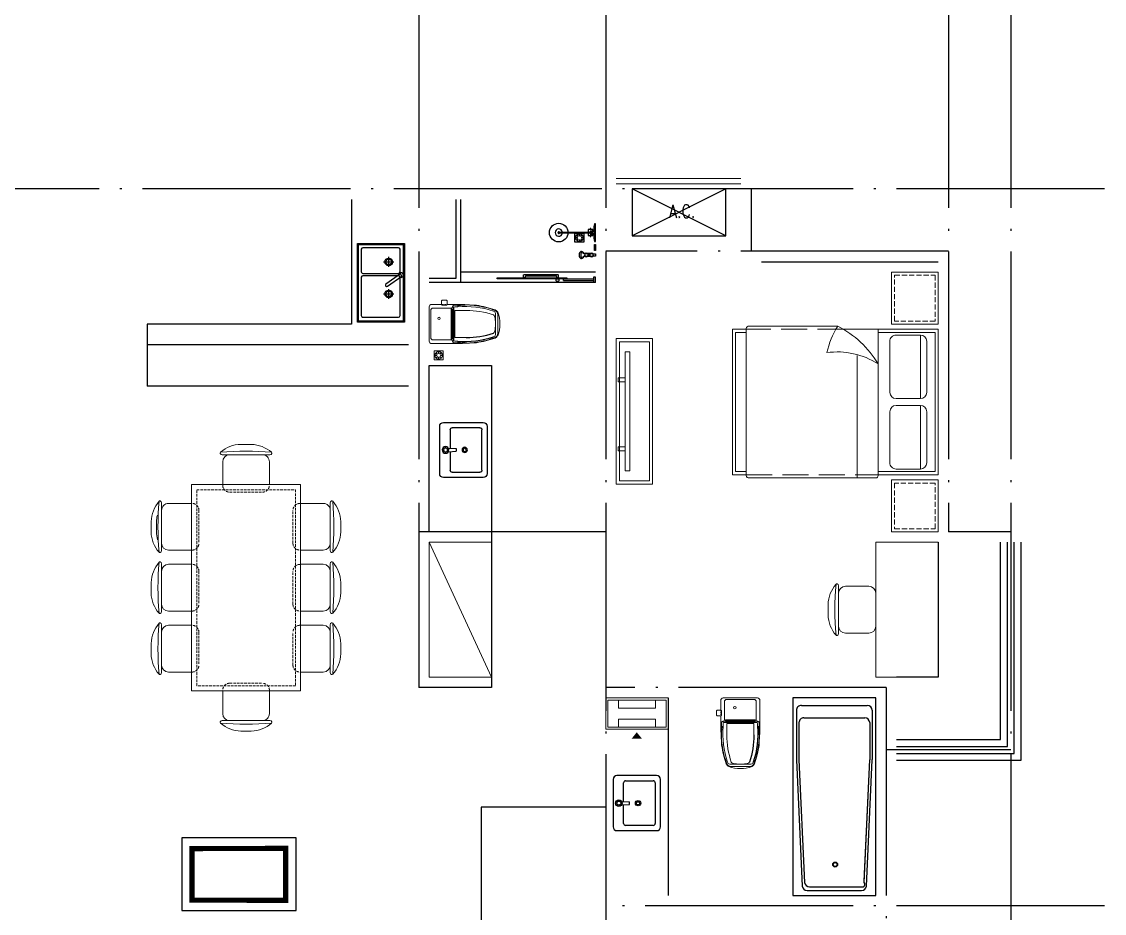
# Model space of a CAD drawing. Extents: x 121658 to 184658, y 9304 to 53801.
# Drawn here: x 157181 to 167606, y 31260 to 39843 of the extents above; entities that cross this region are included whole.
import ezdxf
from ezdxf.enums import TextEntityAlignment as Align

# ---------------------------------------------------------------- set-up
doc = ezdxf.new("R2010")
doc.units = 0
doc.header["$LTSCALE"] = 1000
doc.header["$MEASUREMENT"] = 0
for name, pattern in [('ACAD_ISO02W100', [15, 12, -3]), ('DASH', [0.35, 0.25, -0.1]), ('DOTE', [2.4200000000000004, 2, -0.2, 0.02, -0.2])]:
    doc.linetypes.add(name, pattern=pattern)
for name, color, linetype in [('DOTE', 1, 'DOTE'), ('fd', 4, 'Continuous'), ('PUB_TEXT', 255, 'Continuous'), ('WINDOW', 4, 'Continuous'), ('厨卫', 154, 'Continuous'), ('洁具', 150, 'Continuous'), ('看线', 5, 'Continuous'), ('空调', 8, 'Continuous'), ('管井', 236, 'Continuous')]:
    doc.layers.add(name, color=color, linetype=linetype)
for name, color, linetype, lineweight in [('Text-I', 7, 'Continuous', 5), ('五金', 136, 'Continuous', 9), ('家具', 33, 'Continuous', 9), ('房建名称', 7, 'Continuous', 0)]:
    doc.layers.add(name, color=color, linetype=linetype, lineweight=lineweight)
doc.styles.add('C-2007.06.19$0$C-05.28(ok)$0$STANDARD', font='GBENOR', dxfattribs={"bigfont": 'GBCBIG'})
doc.styles.add('DIM_FONT', font='SIMPLEX.shx', dxfattribs={"width": 0.8})

# ---------------------------------------------------------------- blocks, each defined once
blk = doc.blocks.new('A$C72813290')
at = {"layer": '家具'}
for p, q in [((579.0947513119318, 1949.999766453984), (-0.0004400382749736309, 1949.999766453984)), ((-0.0004400382749736309, 549.9997664540424), (-0.0004400382749736309, 1949.999766453984)), ((29.99955996219069, 579.9997664540424), (29.99955996172503, 1919.999766453984)), ((579.0947513119318, 1919.999766453984), (29.99955996172503, 1919.999766453984)), ((169.8553271642886, 1894.542072444805), (169.8553271638229, 1282.784345983411)), ((579.0947513119318, 550.0329755522544), (579.0947513119318, 1959.999766453984)), ((1829.957840141375, 1979.999766454275), (599.0947513119318, 1979.999766453984)), ((779.4731696229428, 802.6157019819366), (779.4731696229428, 1979.999766454042)), ((1849.957517702132, 550.0287959629786), (1849.957837680355, 1949.999766453984)), ((1849.95784014184, 1949.999766453984), (1979.95784014184, 1949.999766454042)), ((1849.957840141375, 1919.999766453984), (1949.957840141375, 1919.999766453955)), ((1949.95784014184, 580.0320110495377), (1949.957840141375, 1919.999766453955)), ((1979.95784014184, 550.0329755522544), (1979.95784014184, 1949.999766453984)), ((169.8553271638229, 605.4574604632217), (169.8553271638229, 1217.215186924615)), ((912.311035385821, 549.999766454217), (-0.0004400382749736309, 549.9997664540424)), ((579.0947513123974, 579.9997664541588), (29.99955996219069, 579.9997664540424)), ((1849.957525086589, 580.0287959786947), (1949.95784014184, 580.0320110495377)), ((1849.957517702132, 550.0289318990544), (1979.95784014184, 550.0329755522544)), ((1829.95784014184, 519.9997664539842), (967.0600076857954, 519.9997664539842))]:
    blk.add_line(p, q, dxfattribs=at)
at = {"layer": '家具', "linetype": 'DASH'}
for p, q in [((1849.95784014184, 1949.999766453984), (579.0947513119318, 1949.999766453984)), ((912.311035385821, 549.999766454217), (1849.957517702132, 550.0289318990544))]:
    blk.add_line(p, q, dxfattribs=at)
at = {"layer": '家具'}
for points in [[(449.9995599621907, 2499.999766453955), (-0.0004400378093123436, 2499.999766453955), (-0.0004400382749736309, 1999.999766453955), (449.9995599621907, 1999.999766453955), (449.9995599621907, 2499.999766453955), (369.9995599621907, 2499.999766453955)], [(449.9995599621907, -0.0002335459867026657), (-0.0004400378093123436, -0.0002335460158064961), (-0.0004400382749736309, 499.9997664539842), (449.999559961725, 499.9997664540133), (449.9995599621907, -0.0002335459867026657), (369.9995599621907, -0.0002335460158064961)]]:
    blk.add_lwpolyline(points, dxfattribs=at)
at = {"layer": '家具', "linetype": 'DASH', "ltscale": 0.2}
for points in [[(419.999559961725, 2469.999766453955), (29.99955996172503, 2469.999766453955), (29.99955996172503, 2029.999766453955), (419.999559961725, 2029.999766453955)], [(419.9995599621907, 29.99976645398419), (29.99955996219069, 29.99976645398419), (29.99955996219069, 469.9997664539842), (419.9995599621907, 469.9997664539842)]]:
    blk.add_lwpolyline(points, close=True, dxfattribs=at)
at = {"layer": '家具'}
for points in [[(169.8553271642886, 1894.542072444805), (405.2527041109279, 1894.542072444776, -0.4142135623730953), (465.2527041109279, 1834.542072444805), (465.2527041109279, 1342.784345983411, -0.414213562373095), (405.2527041109279, 1282.784345983382), (169.8553271638229, 1282.784345983411, -0.414213562373095), (109.8553271642886, 1342.784345983411), (109.8553271642886, 1834.542072444805, -0.414213562373095)], [(169.8553271638229, 605.4574604632217), (405.2527041109279, 605.4574604631925, 0.4142135623730953), (465.2527041109279, 665.4574604632217), (465.2527041109279, 1157.215186924615, 0.414213562373095), (405.2527041109279, 1217.215186924586), (169.8553271638229, 1217.215186924615, 0.414213562373095), (109.8553271638229, 1157.215186924615), (109.8553271638229, 665.4574604632217, 0.414213562373095)]]:
    blk.add_lwpolyline(points, format="xyb", close=True, dxfattribs=at)
blk.add_lwpolyline([(579.0947513119318, 882.6449155855225, 0.1803020398392493), (1070.790593151934, 774.6378976947162, -0.08863692969021798), (967.063956128899, 520.1277483065496, 28871.27155084922)], format="xyb", dxfattribs=at)
for centre, radius, start, end in [((599.0947513119318, 1959.999766453984), 20, 90, 180), ((1819.313379895408, 1951.236795470933), 30.66941528179127, 357.6883884843629, 69.69174006220533), ((1391.535863609053, 1363.264173914329), 943.9573255325126, 210.6074670396569, 243.2773086841104), ((1819.276255795732, 548.7883458647993), 30.70632750165869, 290.3566406253955, 2.315219899058205)]:
    blk.add_arc(centre, radius, start, end, dxfattribs=at)
blk = doc.blocks.new('A$C2FB07499')
at = {"layer": '家具', "ltscale": 0.5}
blk.add_lwpolyline([(499.999903075397, 299.9999970229692), (149.999903075397, 299.9999970229692), (149.999903075397, 1699.999997022969), (499.999903075397, 1699.999997022969)], close=True, dxfattribs=at)
at = {"layer": '家具', "ltscale": 40}
for points in [[(469.999903075397, 329.9999970229692), (179.999903075397, 329.9999970229692), (179.999903075397, 1669.999997022969), (469.999903075397, 1669.999997022969)], [(368.0062037147582, 1572.05437471508), (414.5079044410959, 1572.05437471508), (414.5079044410959, 427.9456193309161), (368.0062037147582, 427.9456193309161)], [(414.5079044410959, 1381.046087849129), (479.999903075397, 1381.046087849129), (479.999903075397, 1342.711880616553), (414.5079044410959, 1342.711880616553)], [(414.5079044410959, 716.8923749520327), (479.999903075397, 716.8923749520327), (479.999903075397, 678.5581677194568), (414.5079044410959, 678.5581677194277)]]:
    blk.add_lwpolyline(points, close=True, dxfattribs=at)
blk = doc.blocks.new('A$C40221361')
at = {"color": 0}
for p, q in [((1022.813735192642, 1724.719738399144), (562.8137351926416, 1724.719738395885)), ((1022.813735192642, 1724.719738399144), (562.8137351926416, 1724.719738395885)), ((1609.639973761514, 1724.719738403801), (1149.639973761514, 1724.719738400541)), ((1609.639973761514, 1724.719738403801), (1149.639973761514, 1724.719738400541)), ((2196.466212330386, 1724.766596980044), (1736.466212330386, 1724.766596976784)), ((2196.466212330386, 1724.766596980044), (1736.466212330386, 1724.766596976784)), ((567.8137351945043, 1438.493446569191), (1017.813735194504, 1438.493446572451)), ((1154.639973763376, 1438.493446574081), (1604.639973763376, 1438.493446577108)), ((1741.466212332249, 1438.540305150324), (2191.466212332249, 1438.54030515335)), ((100.0005626468919, 683.4934465803672), (100.0005626501516, 1143.493446580367)), ((100.0005626468919, 683.4934465803672), (100.0005626501516, 1143.493446580367)), ((386.2268544768449, 1138.493446578505), (386.2268544735853, 688.4934465785045)), ((2373.053093049675, 1138.493446582928), (2373.053093052935, 688.4934465829283)), ((2659.279384879861, 683.493446584791), (2659.279384876601, 1143.493446584791)), ((2659.279384879861, 683.493446584791), (2659.279384876601, 1143.493446584791)), ((1017.813735194504, 388.4934465708211), (567.8137351945043, 388.4934465666302)), ((1604.639973770594, 388.4934465771075), (1154.639973763376, 388.4934465729166)), ((2191.466212339466, 388.5403051533503), (1741.466212332249, 388.5403051491594)), ((562.8137352038175, 100.0000843463931), (1022.813735203817, 100.0000843496528)), ((562.8137352038175, 100.0000843463931), (1022.813735203817, 100.0000843496528)), ((1149.63997377269, 100.0000843512826), (1609.63997377269, 100.0000843545422)), ((1149.63997377269, 100.0000843512826), (1609.63997377269, 100.0000843545422)), ((1736.466212341562, 100.0469429275254), (2196.466212341562, 100.046942930785)), ((1736.466212341562, 100.0469429275254), (2196.466212341562, 100.046942930785))]:
    blk.add_line(p, q, dxfattribs=at)
at = {"color": 0, "linetype": 'DASH', "ltscale": 0.1}
for p, q in [((950.3137351949699, 1364.719738398679), (635.3137351949699, 1364.71973839635)), ((950.3137351949699, 1364.719738398679), (635.3137351949699, 1364.71973839635)), ((1537.139973763842, 1364.719738403335), (1222.139973763842, 1364.71973840124)), ((1537.139973763842, 1364.719738403335), (1222.139973763842, 1364.71973840124)), ((2123.966212332714, 1364.766596979578), (1808.966212332714, 1364.766596977483)), ((2123.966212332714, 1364.766596979578), (1808.966212332714, 1364.766596977483)), ((460.0005626473576, 755.9934465780389), (460.0005626496859, 1070.993446578039)), ((460.0005626473576, 755.9934465780389), (460.0005626496859, 1070.993446578039)), ((2299.279384879163, 755.9934465824626), (2299.279384876834, 1070.993446582463)), ((2299.279384879163, 755.9934465824626), (2299.279384876834, 1070.993446582463)), ((635.3137352012563, 460.0000843468588), (950.3137352012563, 460.0000843491871)), ((635.3137352012563, 460.0000843468588), (950.3137352012563, 460.0000843491871)), ((1222.139973770129, 460.0000843517482), (1537.139973770129, 460.0000843538437)), ((1222.139973770129, 460.0000843517482), (1537.139973770129, 460.0000843538437)), ((1808.966212339001, 460.046942927991), (2123.966212339001, 460.0469429300865)), ((1808.966212339001, 460.046942927991), (2123.966212339001, 460.0469429300865))]:
    blk.add_line(p, q, dxfattribs=at)
at = {"color": 0, "linetype": 'DASH'}
for p, q in [((1604.639973770129, 388.4934465771075), (1604.639973770594, 392.5000843543094)), ((1604.639973770594, 388.4934465771075), (1604.639973770594, 392.5000843543094)), ((2191.466212339001, 388.5403051533503), (2191.466212339466, 392.5469429305522)), ((2191.466212339466, 388.5403051533503), (2191.466212339466, 392.5469429305522))]:
    blk.add_line(p, q, dxfattribs=at)
at = {"color": 0}
for points in [[(1017.813735194504, 1438.493446572451), (1017.813735193107, 1657.219738399144, 0.4142135623710271), (950.3137351931073, 1724.719738398679), (1022.813735192642, 1724.719738399144, 0.3194305726784759), (1041.268536833115, 1737.011282236315, 0.3077030811901063), (1038.565631464589, 1748.443831909215, 0.1875589893058277), (842.3803023500368, 1824.719738397747), (743.2471680077724, 1824.719738396117, 0.1716580603013718), (547.0618388219737, 1748.443831883604, 0.3246469117916823), (544.3589335519355, 1737.011282233289, 0.3025368859775285), (562.8137351926416, 1724.719738395885), (635.3137351926416, 1724.71973839635, 0.4142135623751352), (567.8137351931073, 1657.21973839635), (567.8137351945043, 1438.493446569191)], [(1604.639973763376, 1438.587163720396), (1604.639973761979, 1657.219738403801, 0.4142135623706957), (1537.139973761979, 1724.719738403335), (1609.639973761281, 1724.719738403801, 0.3194305726931971), (1628.094775401521, 1737.011282240972, 0.3077030811615924), (1625.391870033462, 1748.443831914105, 0.1875589893197372), (1429.206540949177, 1824.719738401473), (1330.073406602722, 1824.719738401938, 0.1716580603475638), (1133.88807739038, 1748.44383188826, 0.3246469117849242), (1131.185172120808, 1737.011282237712, 0.3025368859710544), (1149.639973761281, 1724.719738400541), (1222.139973761514, 1724.71973840124, 0.41421356237291), (1154.639973761979, 1657.219738400774), (1154.639973763376, 1438.493446574081)], [(2191.466212332249, 1438.634022296639), (2191.466212330852, 1657.266596980044, 0.4142135623706957), (2123.966212330852, 1724.766596979578), (2196.466212330153, 1724.766596980044, 0.3194305726931971), (2214.921013970394, 1737.058140817215, 0.3077030811615924), (2212.218108602334, 1748.490690490347, 0.1875589893197372), (2016.032779518049, 1824.766596977715), (1916.899645171594, 1824.766596978181, 0.1716580603475638), (1720.714315959252, 1748.490690464503, 0.3246469117849242), (1718.01141068968, 1737.058140813955, 0.3025368859710544), (1736.466212330153, 1724.766596976784), (1808.966212330386, 1724.766596977483, 0.41421356237291), (1741.466212330852, 1657.266596977017), (1741.466212332249, 1438.540305150324)], [(1154.639973763376, 388.4934465705883), (1017.813735194504, 388.4934465724509), (1017.813735192874, 167.5000843538437, -0.4142135623710271), (950.3137351928744, 100.0000843543094), (1022.813735192409, 100.0000843538437, -0.3194305726784759), (1041.268536832882, 87.70854051667266, -0.3077030811901063), (1038.565631464589, 76.27599084377289, -0.1875589893058277), (842.380302349804, 8.435500785708427e-05), (743.2471680077724, 8.435663767158985e-05, -0.1716580603013718), (547.0618388217408, 76.27599086938426, -0.3246469117916823), (544.3589335519355, 87.70854051946662, -0.3025368859775285), (562.8137351924088, 100.0000843571033), (635.3137351924088, 100.0000843564048, -0.4142135623751352), (567.8137351928744, 167.5000843564048), (567.8137351945043, 388.4934465675615), (386.2268544838298, 388.4934465680271), (386.2268544838298, 1438.493446568958)], [(386.2268544735853, 688.4934465785045), (167.5005626468919, 688.4934465799015, -0.4142135623710271), (100.0005626473576, 755.9934465799015), (100.0005626468919, 683.4934465803672, -0.3194305726784759), (87.70901880972087, 665.0386449398939, -0.3077030811901063), (76.2764691368211, 667.7415503084194, -0.1875589893058277), (0.0005626482889056206, 863.926879422972), (0.0005626499187201262, 963.0600137652364, -0.1716580603013718), (76.27646916243248, 1159.245342951035, -0.3246469117916823), (87.70901881274767, 1161.948248221073, -0.3025368859775285), (100.0005626501516, 1143.493446580367), (100.0005626496859, 1070.993446580367, -0.4142135623751352), (167.5005626496859, 1138.493446579902), (386.2268544768449, 1138.493446578505)], [(2373.053093052935, 688.4934465829283), (2591.779384879861, 688.4934465843253, 0.4142135623710271), (2659.279384879395, 755.9934465843253), (2659.279384879861, 683.493446584791, 0.3194305726784759), (2671.570928717032, 665.0386449443176, 0.3077030811901063), (2683.003478389699, 667.7415503128432, 0.1875589893058277), (2759.279384878464, 863.9268794273958), (2759.279384876601, 963.0600137696601, 0.1716580603013718), (2683.003478364088, 1159.245342955459, 0.3246469117916823), (2671.570928713772, 1161.948248225497, 0.3025368859775285), (2659.279384876601, 1143.493446584791), (2659.279384877067, 1070.993446584791, 0.4142135623751352), (2591.779384877067, 1138.493446584325), (2373.053093049675, 1138.493446582928)], [(1604.639973770594, 388.4934465771075), (1604.639973761747, 167.5000843489543, -0.4142135623706957), (1537.139973761747, 100.0000843494199), (1609.639973761281, 100.0000843489543, -0.3194305726931971), (1628.094775401521, 87.70854051178321, -0.3077030811615924), (1625.391870033462, 76.27599083888344, -0.1875589893197372), (1429.206540949177, 8.435128256678581e-05), (1330.073406602489, 8.43508169054985e-05, -0.1716580603475638), (1133.88807739038, 76.27599086449482, -0.3246469117849242), (1131.185172120808, 87.70854051527567, -0.3025368859710544), (1149.639973761281, 100.0000843522139), (1222.139973761281, 100.0000843517482, -0.41421356237291), (1154.639973761747, 167.5000843522139), (1154.639973763376, 388.4934465729166)], [(2191.466212339466, 388.5403051533503), (2191.466212330619, 167.5469429251971, -0.4142135623706957), (2123.966212330619, 100.0469429256627), (2196.466212330153, 100.0469429251971, -0.3194305726931971), (2214.921013970394, 87.75539908802602, -0.3077030811615924), (2212.218108602334, 76.32284941512626, -0.1875589893197372), (2016.032779518049, 0.04694292752537876), (1916.899645171361, 0.04694292705971748, -0.1716580603475638), (1720.714315959252, 76.32284944073763, -0.3246469117849242), (1718.01141068968, 87.75539909151848, -0.3025368859710544), (1736.466212330153, 100.0469429284567), (1808.966212330153, 100.046942927991, -0.41421356237291), (1741.466212330619, 167.5469429284567), (1741.466212332249, 388.5403051491594)], [(917.6990904216655, 62.10173417325132, -0.07982430012728572), (842.3803023505025, 50.00008435500786), (744.050618641777, 50.00008435663767, -0.05952658064299541), (681.766627389472, 59.57242892682552, -0.05952658064299541)]]:
    blk.add_lwpolyline(points, format="xyb", dxfattribs=at)
for points in [[(567.8137351945043, 1438.493446569191), (386.2268544838298, 1438.493446568958), (386.2268544845283, 913.4934465680271)], [(1154.639973763376, 1438.493446574197), (1017.813735194504, 1438.493446572451)], [(2373.053093051305, 913.4934465829283), (2373.053093048744, 1438.493446582928), (1154.639973763376, 1438.493446573964)], [(2373.053093048744, 1438.493446582928), (2373.053093048744, 388.4934465829283), (1604.639973770594, 388.4934465771075)]]:
    blk.add_lwpolyline(points, dxfattribs=at)
at = {"color": 0, "linetype": 'DASH', "ltscale": 0.1}
blk.add_lwpolyline([(436.2268544838298, 438.4934465680271), (436.2268544838298, 1388.493446578505), (2323.053093048744, 1388.493446582928), (2323.053093048744, 438.4934465724509)], close=True, dxfattribs=at)
at = {"color": 0}
for centre, start, end in [((792.8137352112681, -953.1185123235919), 84.80230403347996, 95.19769596652003), ((792.8137352112681, -953.1185123235919), 84.80230403347996, 95.19769596652003), ((1379.63997378014, -953.1185123187024), 84.80230403347996, 95.19769596652003), ((1379.63997378014, -953.1185123187024), 84.80230403347996, 95.19769596652003), ((1966.466212349012, -953.0716537424596), 84.80230403347996, 95.19769596652003), ((1966.466212349012, -953.0716537424596), 84.80230403347996, 95.19769596652003), ((2777.838813369628, 913.4934465617407), 174.802304033631, 185.197695966369), ((2777.838813369628, 913.4934465617407), 174.802304033631, 185.197695966369), ((-18.55886584310792, 913.4934465661645), 354.802304033631, 5.197695966368975), ((-18.55886584310792, 913.4934465661645), 354.802304033631, 5.197695966368975), ((792.813735185191, 2777.838335069129), 264.80230403348, 275.19769596652), ((792.813735185191, 2777.838335069129), 264.80230403348, 275.19769596652), ((1379.639973754063, 2777.838335074019), 264.80230403348, 275.19769596652), ((1379.639973754063, 2777.838335074019), 264.80230403348, 275.19769596652), ((1966.466212322935, 2777.885193650261), 264.80230403348, 275.19769596652), ((1966.466212322935, 2777.885193650261), 264.80230403348, 275.19769596652)]:
    blk.add_arc(centre, 2712.716921149136, start, end, dxfattribs=at)
at = {"color": 0, "linetype": 'DASH', "ltscale": 0.1}
for centre, start, end in [((635.3137351945043, 1432.21973839635), 180, 270), ((635.3137351945043, 1432.21973839635), 180, 270), ((950.3137351945043, 1432.219738398446), 270, 0), ((950.3137351945043, 1432.219738398446), 270, 0), ((1222.139973763376, 1432.21973840124), 180, 270), ((1222.139973763376, 1432.21973840124), 180, 270), ((1537.139973763376, 1432.219738403335), 270, 0), ((1537.139973763376, 1432.219738403335), 270, 0), ((1808.966212332249, 1432.266596977483), 180, 270), ((1808.966212332249, 1432.266596977483), 180, 270), ((2123.966212332249, 1432.266596979578), 270, 0), ((2123.966212332249, 1432.266596979578), 270, 0), ((392.5005626496859, 1070.993446578505), 0, 90), ((392.5005626496859, 1070.993446578505), 0, 90), ((2366.779384876834, 1070.993446582928), 90, 180), ((2366.779384876834, 1070.993446582928), 90, 180), ((392.5005626475904, 755.9934465785045), 270, 0), ((392.5005626475904, 755.9934465785045), 270, 0), ((2366.77938487893, 755.9934465829283), 180, 270), ((2366.77938487893, 755.9934465829283), 180, 270), ((635.313735201722, 392.5000843468588), 90, 180), ((635.313735201722, 392.5000843468588), 90, 180), ((950.313735201722, 392.5000843491871), 0, 90), ((950.313735201722, 392.5000843491871), 0, 90), ((1222.139973770594, 392.5000843517482), 90, 180), ((1537.139973770594, 392.5000843538437), 0, 90), ((1537.139973770594, 392.5000843538437), 0, 90), ((1808.966212339466, 392.546942927991), 90, 180), ((2123.966212339466, 392.5469429300865), 0, 90), ((2123.966212339466, 392.5469429300865), 0, 90)]:
    blk.add_arc(centre, 67.5, start, end, dxfattribs=at)
blk = doc.blocks.new('yz')
at = {"layer": '家具'}
for p, q in [((2145580.945081057, 195091.5044079446), (2145481.811946741, 195091.5044079446)), ((2145761.378513899, 194991.5044079446), (2145301.378513899, 194991.5044079446)), ((2145306.378513899, 194924.0044079446), (2145306.378513899, 194699.0044079446)), ((2145756.378513899, 194924.0044079446), (2145756.378513899, 194699.0044079446)), ((2145688.878513899, 194631.5044079446), (2145373.878513899, 194631.5044079446))]:
    blk.add_line(p, q, dxfattribs=at)
for centre, radius, start, end in [((2145491.53292581, 194776.0645366225), 315.5896225382623, 91.76513783820562, 130.7265433140673), ((2145571.224101988, 194776.0645366225), 315.5896225382623, 49.27345668593274, 88.23486216179438), ((2145292.151113079, 195007.650179863), 10, 130.7265433140673, 202.66999123046), ((2145301.378513899, 195011.5044079446), 20, 202.66999123046, 270), ((2145531.378513899, 192313.6661572235), 2712.716921149136, 84.80230402019461, 95.1976959798054), ((2145373.878513899, 194924.0044079446), 67.5, 90, 180), ((2145688.878513899, 194924.0044079446), 67.5, 0, 90), ((2145761.378513899, 195011.5044079446), 20, 270, 337.3300087695399), ((2145770.605914719, 195007.650179863), 10, 337.3300087695399, 49.27345668593274), ((2145373.878513899, 194699.0044079446), 67.5, 180, 270), ((2145688.878513899, 194699.0044079446), 67.5, 270, 0)]:
    blk.add_arc(centre, radius, start, end, dxfattribs=at)
blk = doc.blocks.new('A$C1BE601A8')
at = {"layer": '洁具', "color": 0}
for p, q in [((-3.331573680043221e-06, 0.000128552783280611), (-3.331573680043221e-06, 450.0001285527833)), ((-3.331573680043221e-06, 450.0001285527833), (756.9591153254732, 450.0001285527251)), ((9.99999666842632, 10.00012855278328), (9.99999666842632, 440.0001285527833)), ((9.99999666842632, 440.0001285527833), (746.9591153254732, 440.0001285527251)), ((315.016276092967, 426.5923377163126), (293.299517671112, 411.4024486970156)), ((411.7544574447675, 288.2871985621168), (315.016276092967, 426.5923377163126)), ((746.9591153254732, 440.0001285527251), (746.9591153254732, 10.00012855272507)), ((756.9591153254732, 450.0001285527251), (756.9591153254732, 0.0001285527250729501)), ((40.70540845498908, 393.4111159974127), (40.70540845498908, 50.34339343052125)), ((272.99810595077, 408.4111159970053), (55.70540845498908, 408.4111159974127)), ((177.7081585570704, 248.1342476331047), (177.7081585570704, 348.3190406122594)), ((287.99810595077, 50.34339343011379), (287.99810595077, 393.4111159970053)), ((293.299517671112, 411.4024486970156), (390.0376990229124, 273.0973095423542)), ((310.5429994659498, 393.4111159974709), (310.5429994659498, 50.34339343011379)), ((694.6191676113522, 408.4111159974709), (325.5429994659498, 408.4111159974709)), ((486.093976855278, 248.1342476331629), (486.0939768551616, 348.3190406123176)), ((709.6191676113522, 50.34339343057945), (709.6191676113522, 393.4111159974709)), ((225.9020207490539, 299.6289963349118), (129.865248165559, 299.62899633497)), ((534.2878390472615, 299.6289963354357), (438.2510664636502, 299.6289963353775)), ((756.9591153254732, 0.0001285527250729501), (-3.331573680043221e-06, 0.000128552783280611)), ((746.9591153254732, 10.00012855272507), (9.99999666842632, 10.00012855278328)), ((55.70540845498908, 35.34339343052125), (272.99810595077, 35.34339343011379)), ((325.5429994659498, 35.34339343011379), (694.6191676113522, 35.34339343057945))]:
    blk.add_line(p, q, dxfattribs=at)
for centre, radius in [((177.7081585570704, 299.6289963353775), 36.13484355663392), ((177.7081585570704, 299.6289963353775), 27.13484355663391), ((486.093976855278, 299.62899633497), 36.13484355663392), ((486.093976855278, 299.62899633497), 27.13484355663391)]:
    blk.add_circle(centre, radius, dxfattribs=at)
for centre, radius, start, end in [((304.1578968821559, 418.9973932066932), 21.70012077171123, 342.6067890449361, 267.3353041455792), ((55.70540845498908, 393.4111159974127), 15, 90, 180), ((272.99810595077, 393.4111159970053), 15, 0, 90), ((325.5429994659498, 393.4111159974709), 15, 90, 180), ((694.6191676113522, 393.4111159974709), 15, 0, 90), ((400.8960782338399, 280.6922540519736), 13.25094642638578, 214.9710465703176, 34.97104657031754), ((55.70540845498908, 50.34339343052125), 15, 180, 270), ((272.99810595077, 50.34339343011379), 15, 270, 0), ((325.5429994659498, 50.34339343011379), 15, 180, 270), ((694.6191676113522, 50.34339343057945), 15, 270, 0)]:
    blk.add_arc(centre, radius, start, end, dxfattribs=at)
blk = doc.blocks.new('111')
at = {"layer": '空调', "linetype": 'ACAD_ISO02W100'}
for p, q in [((1000, 0), (0, 500)), ((1000, 500), (0, 0))]:
    blk.add_line(p, q, dxfattribs=at)
blk.add_lwpolyline([(0, 500), (0, 0), (1000, 0), (1000, 500)], close=True, dxfattribs=at)
at = {"layer": 'Text-I', "style": 'DIM_FONT', "width": 0.8}
blk.add_text('A.C.', height=140, dxfattribs=at).set_placement((675.4934317702428, 261.8372856484493), align=Align.MIDDLE_RIGHT)
blk = doc.blocks.new('A$C0032228E')
at = {"layer": 'fd'}
blk.add_lwpolyline([(302.0509690956678, -0.001261509722098708, 100, 0, 0), (302.0509690956678, 61.97923990688287, 0, 0, 0)], format="xyseb", dxfattribs=at)
at = {"layer": '家具', "color": 0}
for p, q in [((123.2627702299505, 372.3351253354922), (123.2627702299505, 295.3351253354922)), ((476.7333073511254, 372.3351253354922), (476.7333073511254, 295.3351253354922)), ((476.7333073511254, 295.3351253354922), (123.2627702299505, 295.3351253354922)), ((476.7333073511254, 189.3351253354922), (123.2627702299505, 189.3351253354922)), ((123.2627702299505, 112.3351253354922), (123.2627702299505, 189.3351253354922)), ((476.7333073511254, 112.3351253354922), (476.7333073511254, 189.3351253354922))]:
    blk.add_line(p, q, dxfattribs=at)
for points in [[(599.9980387906544, 392.3351253354922), (-0.00196120934560895, 392.3351253354922), (-0.00196120934560895, 92.3351253354922), (599.9980387906544, 92.3351253354922)], [(579.9980387906544, 372.3351253354922), (19.99803879065439, 372.3351253354922), (19.99803879065439, 112.3351253354922), (579.9980387906544, 112.3351253354922)]]:
    blk.add_lwpolyline(points, close=True, dxfattribs=at)
blk = doc.blocks.new('qqqewere')
at = {"layer": '厨卫'}
for p, q in [((430646.5493158384, 215955.9013095651), (430646.5493158384, 214055.349698706)), ((431446.4328834286, 215955.9013095651), (430646.5493158384, 215955.9013095651)), ((431308.7761975655, 215908.3875192936), (430784.2060017015, 215908.3875192936)), ((431446.4328834286, 214055.349698706), (431446.4328834286, 215955.9013095651)), ((430736.9704301836, 215866.008030274), (430682.4628772956, 214651.831689633)), ((430760.4470581776, 215830.7262698701), (430705.9415536778, 214649.2720770995)), ((430760.3460477291, 215818.9766812034), (430705.9415536778, 214649.2720770995)), ((431285.3393425467, 215872.75217659), (430766.6428567204, 215872.75217659)), ((431387.0406455893, 214649.2720770995), (431332.5351410895, 215830.7262698701)), ((431410.5193219715, 214651.831689633), (431356.0117690834, 215866.008030274)), ((430682.184658542, 214174.1341743847), (430682.184658542, 214646.6973883811)), ((430705.9415536778, 214292.9186500634), (430705.9415536778, 214649.2720770995)), ((431387.0406455893, 214292.9186500634), (431387.0406455893, 214649.2720770995)), ((431410.797540725, 214174.1341743847), (431410.797540725, 214646.6973883811)), ((431339.5268553178, 214245.4048597919), (430753.4553439493, 214245.4048597919)), ((430646.5493158384, 214055.349698706), (431446.4328834286, 214055.349698706)), ((431363.2837504536, 214126.6203841132), (430729.6984488135, 214126.6203841132))]:
    blk.add_line(p, q, dxfattribs=at)
for radius in [23.75689513573889, 19.00551610859111]:
    blk.add_circle((431038.472550762, 215658.9401203684), radius, dxfattribs=at)
for centre, radius, start, end in [((430784.2060017015, 215860.8737290222), 47.51379027147777, 90, 173.7965521041173), ((431308.7761975655, 215860.8737290222), 47.51379027147777, 6.203447895882674, 90), ((430776.1460436432, 215849.8814693475), 24.76650583881204, 112.5637563871532, 230.6630561310794), ((431285.3393425467, 215825.2383863186), 47.51379027147777, 6.632514621064487, 90), ((430729.6984488135, 214646.6973883811), 47.51379027147777, 173.7965521041173, 180), ((431363.2837504536, 214646.6973883811), 47.51379027147777, 0, 6.203447895882674), ((430753.4553439493, 214292.9186500634), 47.51379027147777, 180, 270), ((431339.5268553178, 214292.9186500634), 47.51379027147777, 270, 0), ((430729.6984488135, 214174.1341743847), 47.51379027147777, 180, 270), ((431363.2837504536, 214174.1341743847), 47.51379027147777, 270, 0)]:
    blk.add_arc(centre, radius, start, end, dxfattribs=at)
at = {"layer": '厨卫', "style": 'C-2007.06.19$0$C-05.28(ok)$0$STANDARD', "text_generation_flag": 4, "width": 0.8000000000465661, "flags": 9}
for tag in ['YSIZE', 'XSIZE']:
    blk.add_attdef(tag, (431446.4328834286, 215005.6255041356), '', height=0.5939223783934722, dxfattribs=at)
blk = doc.blocks.new('x6')
at = {"layer": '厨卫', "color": 0}
for p, q in [((227.1291524255648, 0), (-227.1291524246335, 0)), ((-265.229152424261, -38.09999999997672), (-265.229152424261, -419.0999999999767)), ((-195.3791524246335, -101.5999999999767), (-15.59883185569197, -101.5999999999767)), ((-18.80374188814312, -56.60799438098911), (-32.26827924326062, -56.60799438098911)), ((-13.27133092004806, -43.28686512657441), (-22.77435069065541, -33.74818694696296)), ((-13.10795861016959, -70.08991301618516), (-22.49373077228665, -79.74398196034599)), ((-16.48222255054861, -84.34926661441568), (-12.69999999925494, -158.2079943810822)), ((9.313225746154785e-10, -37.80425249191467), (9.313225746154785e-10, -24.33971513737924)), ((9.313225746154785e-10, -75.41173627017997), (9.313225746154785e-10, -88.8762736247154)), ((16.48222255147994, -84.34926661441568), (12.70000000111759, -158.2079943810822)), ((22.49299382977188, -33.47129033843521), (13.10722166765481, -43.12535928259604)), ((22.77435069251806, -79.46780181513168), (13.2713309219107, -69.92912363552023)), ((15.59883185662329, -101.5999999999767), (195.3791524255648, -101.5999999999767)), ((18.80374189000577, -56.60799438098911), (32.26827924419194, -56.60799438098911)), ((265.2291524251923, -419.0999999999767), (265.2291524251923, -38.09999999997672)), ((-214.4291524244472, -387.3499999999767), (-214.4291524244472, -120.6500000000233)), ((-12.69999999925494, -158.2079943810822), (12.70000000111759, -158.2079943810822)), ((214.4291524253786, -120.6500000000233), (214.4291524253786, -387.3499999999767)), ((195.3791524255648, -406.4000000000233), (-195.3791524246335, -406.4000000000233)), ((-227.1291524246335, -457.2000000000698), (227.1291524255648, -457.2000000000698))]:
    blk.add_line(p, q, dxfattribs=at)
for centre, radius in [((9.313225746154785e-10, -56.60799438098911), 32.26827924368117), ((9.313225746154785e-10, -56.60799438098911), 18.80374188911082), ((-0.9688588986173272, -241.2999999999302), 25.4), ((-0.9688588986173272, -241.2999999999302), 15.95985148249019)]:
    blk.add_circle(centre, radius, dxfattribs=at)
for centre, radius, start, end in [((-227.1291524246335, -38.09999999997672), 38.09999999999999, 90, 180), ((227.1291524255648, -38.09999999997672), 38.09999999999999, 0, 90), ((-195.3791524246335, -120.6500000000233), 19.05, 90, 180), ((195.3791524255648, -120.6500000000233), 19.05, 0, 90), ((-195.3791524246335, -387.3499999999767), 19.05, 180, 270), ((195.3791524255648, -387.3499999999767), 19.05, 270, 0), ((-227.1291524246335, -419.0999999999767), 38.09999999999999, 180, 270), ((227.1291524255648, -419.0999999999767), 38.09999999999999, 270, 0)]:
    blk.add_arc(centre, radius, start, end, dxfattribs=at)
blk = doc.blocks.new('ma2')
at = {"layer": '厨卫', "color": 0}
for centre, radius, start, end in [((712.4397293468937, -340.4294771072455), 881.4089537639704, 175.7102634410839, 198.2941325647518), ((703.8273664154112, -352.850587095134), 834.3315730198825, 180.1819425780539, 198.4972610620786)]:
    blk.add_arc(centre, radius, start, end, dxfattribs=at)
at = {"layer": '家具', "color": 0}
for p, q in [((0, 0), (-166.5, 0)), ((0, 0), (166.5, 0)), ((-189, -22.5), (-189, -274.5)), ((-153, -36), (-153, -198)), ((0, -13.5), (-130.5, -13.5)), ((0, -13.5), (130.5, -13.5)), ((153, -36), (153, -198)), ((189, -22.5), (189, -122.0254213614389)), ((180, -125.0999999998603), (180, -164.6999999999534)), ((191.7000000001863, -117.9000000001397), (187.2000000001863, -117.9000000001397)), ((191.7000000001863, -171.9000000001397), (187.2000000001863, -171.9000000001397)), ((189, -121.200333661167), (189, -129.7378550155554)), ((189, -136.9619115462992), (189, -146.4845315185376)), ((189, -153.1339471887331), (189, -161.6714685431216)), ((189, -170.1148700807244), (189, -274.5)), ((191.7000000001863, -117.9000000001397), (222.3000000007451, -117.9000000001397)), ((191.7000000001863, -171.9000000001397), (222.3000000007451, -171.9000000001397)), ((229.5, -125.0999999998603), (229.5, -164.6999999999534)), ((-180, -230.4000000001397), (-138.5999999996275, -211.5)), ((-180, -230.4000000001397), (-180, -316.4254094343632)), ((-180, -230.4000000001397), (0, -230.4000000001397)), ((-175.5, -279), (-175.5, -280.3469112922903)), ((-166.5, -274.5), (-171, -274.5)), ((-166.5, -252.9000000001397), (-166.5, -274.5)), ((-148.5, -234.9000000001397), (0, -234.9000000001397)), ((-138.5999999996275, -211.5), (0, -211.5)), ((-130.5, -220.5), (0, -220.5)), ((-130.5, -250.1999999999534), (-130.5, -355.5)), ((0, -246.5999999998603), (-126.8999999994412, -246.5999999998603)), ((-118.7999999998137, -246.5999999998603), (0, -246.5999999998603)), ((138.6000000005588, -211.5), (0, -211.5)), ((130.5, -220.5), (0, -220.5)), ((180, -230.4000000001397), (0, -230.4000000001397)), ((148.5, -234.9000000001397), (0, -234.9000000001397)), ((118.8000000007451, -246.5999999998603), (0, -246.5999999998603)), ((0, -246.5999999998603), (126.9000000003725, -246.5999999998603)), ((130.5, -250.1999999999534), (130.5, -355.5)), ((180, -230.4000000001397), (138.6000000005588, -211.5)), ((166.5, -252.9000000001397), (166.5, -274.5)), ((166.5, -274.5), (171, -274.5)), ((175.5, -279), (175.5, -280.3469112922903)), ((180, -230.4000000001397), (180, -316.4254094343632)), ((-77.39916105940938, -636.3000000000466), (-101.8862989675254, -636.3000000000466)), ((93.06087754387408, -659.6999999999534), (-93.06087754294276, -659.6999999999534)), ((-67.5, -636.3000000000466), (-77.39916105940938, -636.3000000000466)), ((-67.5, -636.3000000000466), (0, -636.3000000000466)), ((67.5, -636.3000000000466), (0, -636.3000000000466)), ((0, -659.6999999999534), (93.06087754387408, -659.6999999999534)), ((67.5, -636.3000000000466), (77.39916105940938, -636.3000000000466)), ((77.39916105940938, -636.3000000000466), (101.8862989684567, -636.3000000000466))]:
    blk.add_line(p, q, dxfattribs=at)
blk.add_circle((53.10000000055879, -94.5), 11.40815247663667, dxfattribs=at)
for centre, radius, start, end in [((-166.5, -22.5), 22.5, 90, 180), ((166.5, -22.5), 22.5, 0, 90), ((-130.5, -36), 22.5, 90, 180), ((130.5, -36), 22.5, 0, 90), ((-130.5, -198), 22.5, 180, 270), ((130.5, -198), 22.5, 270, 0), ((187.2000000001863, -125.0999999998603), 7.2, 90, 180), ((187.2000000001863, -164.6999999999534), 7.2, 180, 270), ((222.3000000007451, -125.0999999998603), 7.2, 0, 90), ((222.3000000007451, -164.6999999999534), 7.2, 270, 0), ((6805.708689086139, -14.98956554476172), 6999.521077242298, 182.1247541061041, 183.6000563417639), ((315.9997481284663, -366.8548092211131), 499.0547252698382, 170.0177249498389, 190.1148802118945), ((-171, -279), 4.5, 90, 180), ((-148.5, -252.9000000001397), 18, 90, 180), ((-126.8999999994412, -250.1999999999534), 3.6, 90, 180), ((-712.4397293459624, -340.4294771070126), 881.4089537639704, 341.7058674352483, 4.289736558916106), ((126.9000000003725, -250.1999999999534), 3.6, 0, 90), ((148.5, -252.9000000001397), 18, 0, 90), ((171, -279), 4.5, 0, 90), ((-315.999748127535, -366.8548092208803), 499.0547252698382, 349.8851197881055, 9.98227505016114), ((-6805.708688990213, -14.98956555104814), 6999.521077147583, 356.3999436582361, 357.875245893896), ((-703.8273664144799, -352.850587095134), 834.3315730198825, 341.5027389379214, 359.8180574219461), ((749.1395910214633, -320.9842596482486), 938.6835635739402, 188.1773252605921, 199.5371123268662), ((594.2509733149782, -352.8633294566534), 776.2321552453669, 187.5236788309576, 201.3401300184077), ((-594.2509733149782, -352.8633294566534), 776.2321552453669, 338.6598699815923, 352.4763211690424), ((-749.075333350338, -321.0035344087519), 938.6165597252316, 340.4626847572233, 351.8237832072882), ((-99.85239377990365, -611.0890470207669), 25.2928630336992, 193.7470556061474, 265.387626009144), ((-70.33155621122569, -611.8393892205786), 18, 198.4972610620786, 250.8187481424693), ((70.33155621215701, -611.8393892205786), 18, 289.1812518575307, 341.5027389379214), ((99.85239378083497, -611.0890470207669), 25.2928630336992, 274.612373990856, 346.2529443938527), ((-122.7765990523621, -630.3817124427296), 13.5, 199.5371123268662, 212.7351400685429), ((-70.42896267399192, -596.7297718022019), 75.73124732212365, 212.7351400685429, 236.252720039565), ((-116.1856549186632, -630.4243820346892), 13.5, 201.3401300184077, 225.0456671177679), ((117.4627921506763, -396.4031826078426), 344.1924834331063, 225.0456671177679, 228.0776655614675), ((-91.53043877147138, -625.7263711621054), 34.00808285177626, 231.9313491334848, 272.5793075874444), ((-12.88828185852617, -423.2266014702618), 256.5972770769422, 247.1572968181039, 272.8790446030137), ((-15.12868216913193, -386.4469691873528), 249.9794124911297, 255.8484349526227, 273.4075284237138), ((12.88828185852617, -423.226601468632), 256.5972770785842, 267.1209553969863, 292.8427031818961), ((15.12868217006326, -386.4469691873528), 249.9794124911297, 266.5924715762862, 284.1515650473773), ((91.5304387724027, -625.7263711621054), 34.00808285177626, 267.4206924125555, 308.0686508665152), ((70.42896267492324, -596.7297718022019), 75.73124732212365, 303.7472799604349, 327.2648599314571), ((-117.4627921497449, -396.4031826076098), 344.1924834331063, 311.9223344385325, 314.9543328822321), ((116.1856549195945, -630.4243820346892), 13.5, 314.9543328822321, 338.6598699815923), ((122.7765990523621, -630.3817124427296), 13.5, 327.2648599314571, 340.4628876731337)]:
    blk.add_arc(centre, radius, start, end, dxfattribs=at)
blk = doc.blocks.new('A$C56722DB7')
at = {"layer": '五金', "color": 0}
for points in [[(85.82233329315204, 85.82233446394093), (85.82233329315204, 1.445412635803223e-06), (2.743909135460854e-07, 1.445412635803223e-06), (2.748565748333931e-07, 85.82233446394093)], [(9.932467175764032, 43.27378234872594), (9.932467175764032, 41.59826454753056), (25.50449067086447, 41.59826454753056), (25.50449067086447, 43.27378234872594)], [(19.84811175300274, 66.48703717952594), (18.66334175376687, 65.30226718029007), (29.67442516388837, 54.29118377016857), (30.85919516312424, 55.47595376940444)], [(19.33529755903874, 19.84811292402446), (20.5200675582746, 18.66334292478859), (31.5311509683961, 29.67442633514293), (30.34638096916024, 30.85919633437879)], [(43.27378117816988, 75.88986756326631), (41.5982633769745, 75.88986756326631), (41.5982633769745, 60.31784406816587), (43.27378117816988, 60.31784406816587)], [(42.54855238983873, 9.932468346320093), (44.22407019103412, 9.932468346320093), (44.22407019103412, 25.50449184142053), (42.54855238983873, 25.50449184142053)], [(66.48703600896988, 65.9742229853291), (65.30226600973401, 67.15899298456497), (54.29118259961251, 56.14790957421064), (55.47595259884838, 54.96313957497478)], [(65.97422181454021, 19.33529872982763), (67.15899181377608, 20.5200687290635), (56.14790840318892, 31.531152139185), (54.96313840395305, 30.34638213994913)], [(75.88986639271025, 42.54855356039479), (75.88986639271025, 44.22407136159018), (60.31784289760981, 44.22407136159018), (60.31784289760981, 42.54855356039479)]]:
    blk.add_lwpolyline(points, close=True, dxfattribs=at)
blk.add_circle((42.91116678400431, 42.9111679547932), 36.56169166270411, dxfattribs=at)

msp = doc.modelspace()

# ---------------------------------------------------------------- linework, layer by layer
at = {"layer": 'DOTE'}
for p, q in [((161006.2649844656, 44890.44711567648), (161006.2649844544, 33432.7497165805)), ((162806.2649844642, 44890.44711567648), (162806.2649844512, 29832.74971658021)), ((166106.2649842647, 44890.44711567648), (166106.2649842559, 34932.74971658021)), ((166706.2649842647, 44890.44711567648), (166706.2649842451, 22932.74971658009)), ((167606.2649842484, 38232.74971658096), (157106.264984453, 38232.74971658154)), ((164206.2649844589, 38232.74971658114), (164206.2649844586, 37632.74971658108)), ((166106.2649842591, 37632.74971658102), (162806.2649844577, 37632.74971658119)), ((162806.2649844556, 34932.74971658038), (161006.2649844544, 34932.7497165805)), ((161706.2649844561, 34932.74971658044), (161706.2649844544, 33432.74971657986)), ((166706.2649842557, 34932.74971658009), (166106.2649842559, 34932.74971658021)), ((161706.2649844547, 33432.74971658044), (161006.2649844544, 33432.7497165805)), ((165506.2649842548, 33432.74971658021), (162806.2649844544, 33432.74971658038)), ((165506.2649842549, 33432.74971658021), (165506.2649842456, 22932.74971658009)), ((166706.264984254, 32832.74971658015), (165506.2649842544, 32832.74971658021)), ((161606.2649844486, 32282.74971658032), (161606.2649844412, 22932.74971658009)), ((162806.2649844533, 32282.74971658038), (161606.2649844495, 32282.74971658032)), ((167606.2649842484, 31332.74971658021), (162806.2649844526, 31332.74971658021))]:
    msp.add_line(p, q, dxfattribs=at)
at = {"layer": 'PUB_TEXT', "ltscale": 0.8}
msp.add_lwpolyline([(159823.736233612, 31985.03451739723), (158722.1085402998, 31985.03451738547), (158722.1085403072, 31286.64897072286), (159823.7362336194, 31286.64897073462)], close=True, dxfattribs=at)
at = {"layer": 'PUB_TEXT', "ltscale": 0.8, "const_width": 49.99999999999999}
msp.add_lwpolyline([(159723.7362336129, 31885.03451739618), (158822.1085403007, 31885.03451738658), (158822.108540306, 31386.64897072397), (159723.7362336183, 31386.64897073357)], close=True, dxfattribs=at)
at = {"layer": 'WINDOW'}
for points in [[(165606.2649842442, 32732.74971658521), (166806.2649842561, 32732.74971658329), (166806.2649842565, 34832.7497165809)], [(165606.2649842444, 32932.74971658521), (166606.2649842561, 32932.74971658364), (166606.2649842565, 34832.74971658096)], [(165606.2649842444, 32865.74971658521), (166673.2649842561, 32865.74971658352), (166673.2649842565, 34832.74971658096)], [(165606.2649842442, 32799.74971658521), (166739.2649842561, 32799.74971658341), (166739.2649842565, 34832.74971658096)]]:
    msp.add_lwpolyline(points, dxfattribs=at)
at = {"layer": '厨卫'}
for p, q in [((162352.8880030711, 37817.89501220523), (162676.2649513197, 37817.89501224156)), ((162676.2649513216, 37807.89501224156), (162352.888003073, 37807.89501220523)), ((162681.2649513179, 37834.39501224249), (162691.2649513179, 37834.39501224342)), ((162681.2649513225, 37797.89501224249), (162691.2649513225, 37797.89501224342)), ((162681.2649513235, 37791.39501224249), (162691.2649513235, 37791.39501224342)), ((162684.2649513188, 37827.89501224249), (162691.2649513188, 37827.89501224342)), ((162667.93161801, 37611.89501224062), (162593.1478599844, 37611.89501223224)), ((162667.9316180128, 37581.89501224062), (162593.1478599872, 37581.89501223224)), ((162645.9316180128, 37581.89501223876), (162645.93161801, 37611.89501223876)), ((162706.2649844087, 37432.74971705466), (161406.2649844416, 37432.74971696502)), ((162706.2649844199, 37332.74971705466), (161356.2649844608, 37332.74971697561)), ((162686.2649844124, 37362.74971705279), (162399.9540560649, 37362.74971698015)), ((162399.9540560658, 37352.74971696339), (162399.9540560649, 37362.74971698015)), ((162399.9540560658, 37352.74971696339), (162686.2649844133, 37352.74971719994)), ((162706.2649844105, 37382.74971705466), (162686.2649844105, 37382.74971705279)), ((162686.2649844105, 37382.74971705279), (162686.2649844161, 37332.74971705279)), ((162706.2649844161, 37332.74971705466), (162706.2649844105, 37382.74971705466)), ((160906.2649844577, 36732.7497165656), (158389.3445284054, 36732.7497165656)), ((160906.2649844575, 36332.7497165656), (158389.3445284054, 36332.7497165656)), ((163406.264984254, 33332.75002565916), (163406.2649842484, 31432.75002565462))]:
    msp.add_line(p, q, dxfattribs=at)
for points in [[(160356.2649844514, 38132.74971657537), (160356.2649844514, 36932.7497165656), (158389.3445284054, 36932.7497165656), (158389.3445284054, 36332.7497165656)], [(162660.7649513179, 37840.89501224062), (162660.764951316, 37850.89501224062), (162656.764951316, 37850.89501223969), (162656.7649513179, 37840.89501223969)], [(162706.26495133, 37727.89501224528), (162706.2649513123, 37897.89501224528), (162696.2649513123, 37897.89501224435), (162691.2649513151, 37868.14501224342), (162691.2649513197, 37822.89501224342)], [(162681.2649513188, 37827.89501224249), (162681.2649513179, 37840.89501224249), (162636.2649513179, 37840.89501223783), (162636.2649513197, 37817.89501223783)], [(162636.2649513216, 37807.89501223783), (162636.2649513235, 37784.89501223783), (162681.2649513235, 37784.89501224249), (162681.2649513225, 37797.89501224249)], [(162684.2649513197, 37822.89501224249), (162684.2649513188, 37827.89501224249), (162656.2649513188, 37827.89501223969), (162656.2649513197, 37817.89501223969)], [(162656.2649513216, 37807.89501223969), (162656.2649513225, 37797.89501223969), (162684.2649513225, 37797.89501224249), (162684.2649513216, 37802.89501224249)], [(162656.7649513235, 37784.89501223969), (162656.7649513253, 37774.89501223969), (162660.7649513253, 37774.89501224062), (162660.7649513235, 37784.89501224062)], [(162691.2649513216, 37802.89501224342), (162691.2649513272, 37757.64501224342), (162696.26495133, 37727.89501224435), (162706.26495133, 37727.89501224528)], [(162677.3597084259, 37608.56167890853), (162706.2649513439, 37608.56167891133), (162706.2649513467, 37585.2283455783), (162677.3597084287, 37585.22834557551)]]:
    msp.add_lwpolyline(points, dxfattribs=at)
for points in [[(162706.2649513169, 37843.89501224528), (162696.2649513169, 37843.89501224435), (162696.2649513244, 37781.89501224435), (162706.2649513244, 37781.89501224528)], [(162595.0634468061, 37722.07267921488), (162509.2411137869, 37722.0726792037), (162509.2411137776, 37807.89501222293), (162595.0634467968, 37807.89501223224)], [(162519.1735806841, 37765.34646010841), (162519.1735806841, 37763.67094230722), (162534.7456041782, 37763.67094230908), (162534.7456041782, 37765.34646011028)], [(162529.089225258, 37788.55971494108), (162527.9044552588, 37787.37494494091), (162538.9155386708, 37776.36386153265), (162540.10030867, 37777.54863153188)], [(162528.5764110697, 37741.92079068418), (162529.7611810689, 37740.73602068587), (162540.772264479, 37751.74710409786), (162539.5874944789, 37752.93187409709)], [(162552.5148946813, 37797.96254532575), (162550.8393768801, 37797.96254532575), (162550.839376882, 37782.39052183065), (162552.5148946832, 37782.39052183065)], [(162551.7896659005, 37732.00514610927), (162553.4651837017, 37732.00514610927), (162553.4651836998, 37747.57716960437), (162551.7896658986, 37747.57716960437)], [(162575.728149514, 37788.04690075177), (162574.5433795148, 37789.231670751), (162563.5322961046, 37778.22058733995), (162564.7170661039, 37777.03581734071)], [(162575.2153353256, 37741.4079764958), (162576.4001053249, 37742.59274649504), (162565.3890219119, 37753.60382990423), (162564.2042519127, 37752.41905990499)], [(162585.1309798996, 37764.62123132753), (162585.1309798996, 37766.29674912873), (162569.5589564054, 37766.29674912686), (162569.5589564054, 37764.62123132567)], [(162696.2649513197, 37822.89501224435), (162676.2649513197, 37822.89501224156), (162676.2649513216, 37802.89501224156), (162696.2649513216, 37802.89501224435)], [(162706.2649513402, 37641.89501224528), (162696.2649513402, 37641.89501224435), (162696.2649513337, 37697.89501224435), (162706.2649513337, 37697.89501224528)], [(162429.954056064, 37367.74971698388), (161758.5257153216, 37367.74971698294), (161758.5257153207, 37377.74971698294), (162429.954056063, 37377.74971698388)], [(161706.264984462, 34970.20131664438), (161706.264984462, 34932.74970735383), (161106.2649844618, 34932.74970735383), (161105.7398045386, 36532.86614902702), (161706.264984462, 36532.74971661746), (161706.264984462, 36532.74971661746)]]:
    msp.add_lwpolyline(points, close=True, dxfattribs=at)
msp.add_lwpolyline([(162333.7686441013, 37377.7497169727), (162333.7686441003, 37387.7497169727, 0.4142135623799703), (162328.7686440994, 37392.74971697177), (162033.7686440994, 37392.74971693824, 0.4142135623662206), (162028.7686441003, 37387.74971693824), (162028.7686441013, 37377.74971693824), (162013.7686441013, 37377.74971693638), (162013.7686440985, 37402.74971693638, -0.414213562373095), (162018.7686440985, 37407.74971693731), (162343.7686440985, 37407.74971697363, -0.414213562373095), (162348.7686440985, 37402.74971697456), (162348.7686441013, 37377.74971697456), (162333.7686441013, 37377.7497169727)], format="xyb", dxfattribs=at)
msp.add_lwpolyline([(162356.2686441031, 37365.74971697549), (162326.2686441031, 37365.74971697177), (162326.2686441041, 37350.74971697177, 0.414213562373095), (162331.268644105, 37345.7497169727), (162351.268644105, 37345.74971697456, 0.414213562373095), (162356.2686441041, 37350.74971697549)], format="xyb", close=True, dxfattribs=at)
for centre, radius in [((162352.8880030721, 37812.89501220523), 89.50000000000485), ((162352.8880030721, 37812.89501220523), 5.000000000000002), ((162552.1522802918, 37764.98384571797), 36.56169166270413), ((162618.9316180109, 37596.89501223504), 15.00000000000001), ((162667.9316180109, 37596.89501224062), 15.00000000000001)]:
    msp.add_circle(centre, radius, dxfattribs=at)
for centre, radius, start, end in [((162352.8880030721, 37812.89501220523), 35.00000000000436, 8.213210747739867, 351.7867893597218), ((162352.8880030721, 37812.89501220523), 8.99999999999623, 33.74898852781247, 326.2510114721875), ((162599.0948302413, 37628.52871191013), 17.66483569771896, 196.4180664555116, 250.3267392000401), ((162599.0948302479, 37565.26131255529), 17.66483569775226, 109.6732607999599, 163.5819336142254), ((162618.9316180109, 37596.89501223504), 17.00000000000622, 61.9275130703267, 298.0724869296733), ((162667.9316180109, 37596.89501224062), 16.99999999999725, 43.33592274232998, 118.0724869296733), ((162667.9316180109, 37596.89501224062), 16.99999999999725, 241.9275130703267, 316.66407725767)]:
    msp.add_arc(centre, radius, start, end, dxfattribs=at)
for centre, major_axis, ratio, start_param, end_param in [((162570.463560982, 37596.89501223038), (-4.064545148734406e-09, 33.55952910120804), 0.6129093611249927, -0.3796203812946051, 3.521213034866989), ((162579.9342252298, 37596.89501223131), (-3.632843102032439e-09, 31.40840299267385), 0.4788404489223957, -1.072899011358785, 4.214491664951713)]:
    msp.add_ellipse(centre, major_axis=major_axis, ratio=ratio, start_param=start_param, end_param=end_param, dxfattribs=at)
at = {"layer": '家具'}
for p, q in [((164106.2649844398, 38332.74971655337), (162906.2649844419, 38332.74971650867)), ((164106.2649844416, 38282.74971655337), (162906.2649844437, 38282.74971650867)), ((161106.2649844603, 34832.7497165798), (161706.2649844544, 33532.74971658044))]:
    msp.add_line(p, q, dxfattribs=at)
for points in [[(161106.2649844603, 34832.7497165798), (161706.2649844544, 34832.7497165798), (161706.2649844544, 33532.74971658044), (161106.2649844603, 33532.74971658044)], [(165406.2642464062, 33532.74971658259), (166006.2649842547, 33532.74971658259), (166006.2649842547, 34832.74971656746), (165406.2642464062, 34832.74971658655)]]:
    msp.add_lwpolyline(points, close=True, dxfattribs=at)
at = {"layer": '看线'}
msp.add_line((164306.2649844479, 37532.74971657863), (166006.2649842577, 37532.74971657671), dxfattribs=at)
msp.add_lwpolyline([(166006.2649842547, 34832.74971656746), (166006.2649842547, 33532.74971658259), (165606.26498426, 33532.74971658259)], dxfattribs=at)
at = {"layer": '管井'}
for p, q in [((161366.2649844562, 37372.74971695605), (161366.2649843048, 38132.74971661728)), ((161406.2649843081, 38132.74971659225), (161406.2649844608, 37332.74971696164)), ((161106.2649844562, 37372.74971692997), (161366.2649844562, 37372.74971695605)), ((161406.2649844608, 37332.74971696164), (161106.2649844608, 37332.74971693091))]:
    msp.add_line(p, q, dxfattribs=at)

# ---------------------------------------------------------------- block references
at = {"layer": '厨卫'}
for name, p, rotation in [('A$C1BE601A8', (160416.2648556244, 37707.77104845189), 270.0000000533608), ('ma2', (161106.2649844608, 36932.86604720284), 90), ('A$C56722DB7', (161153.9089526636, 36673.70954646054), 270), ('x6', (162875.4629719518, 32320.91385681514), 90)]:
    msp.add_blockref(name, p, dxfattribs=dict(at, rotation=rotation))
at = {"layer": '厨卫', "xscale": -1, "rotation": 90}
msp.add_blockref('x6', (161206.2649844618, 35720.0850917332), dxfattribs=at)
at = {"layer": '厨卫', "xscale": -1}
msp.add_blockref('ma2', (164101.4454977407, 33332.7500256573), dxfattribs=at)
at = {"layer": '家具'}
for name, p, rotation in [('A$C72813290', (166006.2645445123, 37431.46718926437), 179.9999999866598), ('A$C2FB07499', (163406.2648877643, 37092.35894916748), 179.9999999866598), ('A$C40221361', (158428.5044531656, 35773.93908887921), 270), ('yz', (360037.7686543507, -2111348.628797315), 90), ('qqqewere', (596052.8145492898, 247388.0989139453), 179.9999999332989)]:
    msp.add_blockref(name, p, dxfattribs=dict(at, rotation=rotation))
at = {"layer": '房建名称', "xscale": 0.8999999999068677, "yscale": 0.9000000000232831, "zscale": 0.9}
msp.add_blockref('111', (163060.747875597, 37782.74971656816), dxfattribs=at)
at = {"layer": '管井', "xscale": -1}
msp.add_blockref('A$C0032228E', (163406.2630230446, 32940.4145912425), dxfattribs=at)

doc.saveas('drawing.dxf')
